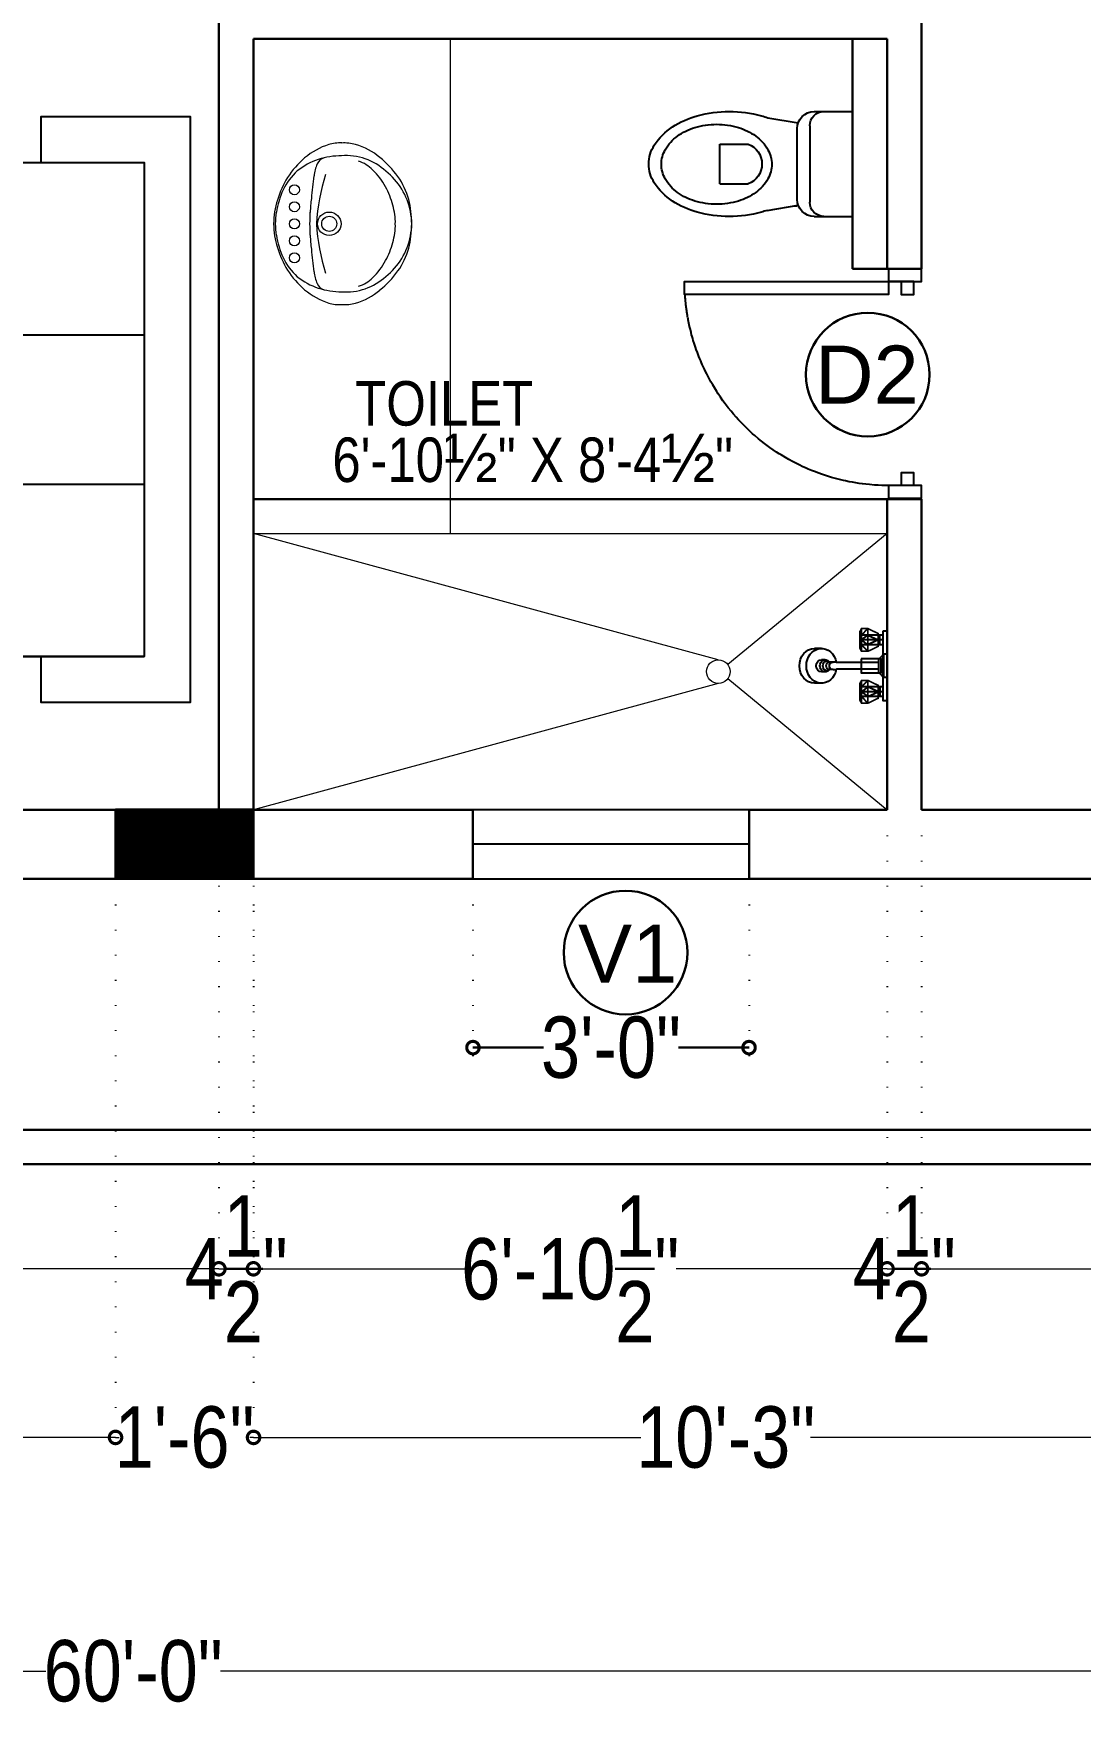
# Model space of a CAD drawing. Extents: x -454308 to 890911, y -14103 to 1343694.
# Drawn here: x 197792.2 to 197928.7, y 661635.6 to 661854.3 of the extents above; entities that cross this region are included whole.
import ezdxf
from ezdxf.lldxf.tags import DXFTag

# ---------------------------------------------------------------- set-up
doc = ezdxf.new("R2010")
doc.units = 0
doc.header["$MEASUREMENT"] = 0
doc.header["$PDMODE"] = 32
doc.linetypes.add('DOT2', pattern=[3.175, 0, -3.175])
for name, color, linetype in [('A-Door', 144, 'Continuous'), ('ELE', 7, 'Continuous'), ('FUR', 250, 'Continuous'), ('FURNITURE', 250, 'Continuous')]:
    doc.layers.add(name, color=color, linetype=linetype)
for name, color, linetype, lineweight in [('A-Wall', 7, 'Continuous', 30), ('AR- Dim', 159, 'Continuous', 9), ('HATCH', 8, 'Continuous', 20), ('P-SANIT', 53, 'Continuous', 9), ('sill', 32, 'Continuous', 25), ('Text', 55, 'Continuous', 25), ('TILE', 252, 'Continuous', 0), ('WINDOW', 147, 'Continuous', 25)]:
    doc.layers.add(name, color=color, linetype=linetype, lineweight=lineweight)
doc.styles.add('AA_03.50', font='ARIALN.TTF', dxfattribs={"height": 8})
doc.styles.add('jag', font='arial.ttf')
doc.styles.get("Standard").update_dxf_attribs({"font": 'stylu.ttf', "height": 7})
tags = doc.linetypes.add('DASHED', pattern=[0.75, 0.5, -0.25]).pattern_tags.tags
tags[6:7] = [DXFTag(74, 4), DXFTag(75, 0), DXFTag(340, '0'), DXFTag(46, 1.0), DXFTag(50, 0.0), DXFTag(44, 0.0), DXFTag(45, 0.0)]
tags[4:5] = [DXFTag(74, 4), DXFTag(75, 0), DXFTag(340, '0'), DXFTag(46, 1.0), DXFTag(50, 0.0), DXFTag(44, 0.0), DXFTag(45, 0.0)]
doc.dimstyles.new('AA_03.50', dxfattribs={"dimtxt": 9, "dimasz": 3.25, "dimexe": 1.75, "dimexo": 3.375, "dimgap": 0.09, "dimtad": 0, "dimdec": 0, "dimzin": 3, "dimdsep": 46, "dimlunit": 4, "dimtxsty": 'AA_03.50', "dimblk": 'DOTSMALL', "dimcen": 0.09, "dimclre": 7, "dimadec": 0, "dimazin": 0, "dimtfac": 1, "dimtdec": 0, "dimtofl": 0, "dimtmove": 0, "dimatfit": 3, "dimfxl": 1, "dimtolj": 1, "dimtzin": 0, "dimlwd": -1, "dimarcsym": 0})

# ---------------------------------------------------------------- blocks, each defined once
blk = doc.blocks.new('3str')
at = {"layer": 'FUR'}
for points in [[(165747.79, 672804), (165747.79, 672810), (165728.35, 672810), (165728.35, 672733.6), (165747.79, 672733.6), (165747.79, 672739.6)], [(165755.31, 672804), (165734.35, 672804), (165734.35, 672739.6), (165755.31, 672739.6), (165755.31, 672804)], [(165755.31, 672781.52), (165734.35, 672781.52)], [(165755.31, 672762.08), (165734.35, 672762.08)], [(165755.31, 672739.6), (165734.35, 672739.6)]]:
    blk.add_lwpolyline(points, dxfattribs=at)
blk = doc.blocks.new('s')
for p, q in [((59167.8, 41466.4), (59167.8, 41456.4)), ((59235.8, 41456.4), (59167.8, 41456.4)), ((59167.8, 41456.4), (59184.8, 41441.4)), ((59218.8, 41441.4), (59184.8, 41441.4)), ((59191.8, 41441.4), (59191.8, 41320.6)), ((59211.8, 41441.4), (59211.8, 41320.6)), ((59235.8, 41456.4), (59218.8, 41441.4)), ((59235.8, 41466.4), (59235.8, 41456.4)), ((59184.3, 41288.4), (59184.3, 41277.4)), ((59190.8, 41309.8), (59190.8, 41301)), ((59212.8, 41309.8), (59212.8, 41301)), ((59219.3, 41288.4), (59219.3, 41277.4)), ((59151.8, 41277.4), (59151.8, 41257.2)), ((59251.8, 41277.4), (59251.8, 41257.2))]:
    blk.add_line(p, q)
for centre, start, end in [((59141.8, 41320.6), 349.3898, 0), ((59261.8, 41320.6), 180, 190.6102)]:
    blk.add_arc(centre, 50, start, end)
for centre, major_axis, ratio, start_param, end_param in [((59201.8, 41277.4), (50, 0), 0.866025, 1.772154, 7.652624), ((59201.8, 41288.4), (17.5, 0), 0.866025, 2.351309, 7.073469), ((59201.8, 41293.4), (14, 0), 0.866025, 2.474568, 6.95021), ((59201.8, 41309.8), (11, 0), 0.875834, 2.978972, 6.445806), ((59201.8, 41301), (11, 0), 0.875834, 3.141593, 6.283185), ((59201.8, 41257.2), (50, 0), 0.866025, 3.141593, 6.283185), ((59201.8, 41277.4), (17.5, 0), 0.866025, 3.141593, 6.283185)]:
    blk.add_ellipse(centre, major_axis=major_axis, ratio=ratio, start_param=start_param, end_param=end_param)
blk = doc.blocks.new('SHOWER MIXER-P')
for p, q in [((-15, -17), (-15, -12)), ((15, -17), (15, -12))]:
    blk.add_line(p, q)
for points in [[(-100, -12), (100, -12), (100, 0), (-100, 0)], [(-20, -75), (20, -75), (20, -17), (-20, -17)]]:
    blk.add_lwpolyline(points, close=True)
blk = doc.blocks.new('EREWRRWE')
at = {"layer": 'FURNITURE'}
for p, q in [((158119.89, 672801.88), (158119.89, 672799.09)), ((158121.15, 672801.46), (158119.89, 672801.46)), ((158120.52, 672801.88), (158120.52, 672799.09)), ((158121.15, 672801.88), (158121.15, 672799.09)), ((158126.65, 672801.88), (158126.65, 672799.09)), ((158126.65, 672801.46), (158127.91, 672801.46)), ((158127.28, 672801.88), (158127.28, 672799.09)), ((158127.91, 672801.88), (158127.91, 672799.09)), ((158119.89, 672799.09), (158119.04, 672799.93)), ((158119.89, 672799.93), (158120.52, 672801.24)), ((158120.52, 672799.09), (158119.89, 672799.93)), ((158120.52, 672801.24), (158121.15, 672799.93)), ((158121.15, 672799.93), (158120.52, 672799.09)), ((158121.15, 672799.09), (158122, 672799.93)), ((158126.65, 672799.09), (158125.8, 672799.93)), ((158127.28, 672801.24), (158126.65, 672799.93)), ((158126.65, 672799.93), (158127.28, 672799.09)), ((158127.91, 672799.93), (158127.28, 672801.24)), ((158127.28, 672799.09), (158127.91, 672799.93)), ((158127.91, 672799.09), (158128.76, 672799.93))]:
    blk.add_line(p, q, dxfattribs=at)
at = {"layer": 'FURNITURE', "const_width": 0.215}
for points in [[(158119.04, 672799.09), (158119.41, 672798.88), (158121.63, 672798.88), (158122, 672799.09), (158122, 672799.93), (158121.37, 672801.24), (158119.67, 672801.24), (158119.04, 672799.93)], [(158128.76, 672799.09), (158128.39, 672798.88), (158126.17, 672798.88), (158125.8, 672799.09), (158125.8, 672799.93), (158126.43, 672801.24), (158128.13, 672801.24), (158128.76, 672799.93)]]:
    blk.add_lwpolyline(points, close=True, dxfattribs=at)
for points in [[(158122, 672799.93), (158119.04, 672799.93)], [(158122, 672799.09), (158119.04, 672799.09)], [(158125.8, 672799.93), (158128.76, 672799.93)], [(158125.8, 672799.09), (158128.76, 672799.09)]]:
    blk.add_lwpolyline(points, dxfattribs=at)
at = {"layer": 'FURNITURE', "xscale": 0.0452994030559635, "yscale": 0.0452994030559635, "zscale": 0.0452994030559635}
blk.add_blockref('SHOWER MIXER-P', (158123.9, 672802.42), dxfattribs=at)
at = {"layer": 'FURNITURE', "extrusion": (0, 0, -1), "xscale": 0.0452994030559635, "yscale": 0.0452994030559635, "zscale": -0.0452994030559635}
blk.add_blockref('s', (-160805.7, 670924.02), dxfattribs=at)
blk = doc.blocks.new('OVALIN PLANTA Nº 2')
at = {"layer": 'P-SANIT'}
for centre, radius in [((-0.1016, -0.162), 0.015), ((-0.0508, -0.162), 0.015), ((0, -0.162), 0.015), ((0.0508, -0.162), 0.015), ((0.1016, -0.162), 0.015), ((0, -0.266), 0.035), ((0, -0.266), 0.0225)]:
    blk.add_circle(centre, radius, dxfattribs=at)
for centre, radius, start, end in [((0.0034, -0.345), 0.2451, 90.7986, 107.628), ((-0.0034, -0.345), 0.2451, 72.372, 89.2014), ((0.0314, -0.3937), 0.3041, 123.9103, 138.5833), ((-0.0092, -0.3099), 0.2037, 116.7862, 136.849), ((0.0162, -0.3992), 0.3006, 106.8214, 120.9058), ((0.0169, -0.399), 0.2954, 99.9925, 113.5157), ((0.0087, -0.4019), 0.297, 91.669, 98.331), ((-0.0087, -0.4019), 0.297, 81.669, 88.331), ((-0.0169, -0.399), 0.2954, 66.4843, 80.0075), ((-0.0162, -0.3992), 0.3006, 59.0942, 73.1786), ((0.0092, -0.3099), 0.2037, 43.151, 63.2138), ((-0.0314, -0.3937), 0.3041, 41.4167, 56.0897), ((-0.0417, -0.3252), 0.2039, 139.4152, 162.642), ((0.0027, -0.2979), 0.2049, 141.5769, 161.5925), ((-0.0027, -0.2979), 0.2049, 18.4075, 38.4231), ((0.0417, -0.3252), 0.2039, 17.358, 40.5848), ((0.0391, -0.3064), 0.2422, 162.407, 179.1897), ((-0.1674, -0.2578), 0.03, 111.7839, 166.7564), ((-0.1217, -0.3722), 0.1532, 97.9638, 111.7839), ((0.0328, -0.8211), 0.594, 93.1697, 107.6655), ((0.0716, -1.7537), 1.5482, 95.4652, 97.9638), ((-0.0021, -0.8268), 0.6186, 92.9716, 96.8438), ((-0.0269, 0.1154), 0.3245, 268.7043, 274.7481), ((0.0269, 0.1154), 0.3245, 265.2519, 271.2957), ((-0.0328, -0.8211), 0.594, 72.3345, 86.8303), ((0.0021, -0.8268), 0.6186, 83.1562, 87.0284), ((-0.0716, -1.7537), 1.5482, 82.0362, 84.5348), ((0.1217, -0.3722), 0.1532, 68.2161, 82.0362), ((0.1674, -0.2578), 0.03, 13.2436, 68.2161), ((-0.0391, -0.3064), 0.2422, 0.8103, 17.593), ((-0.1344, -0.2962), 0.1068, 162.642, 183.6576), ((0.1344, -0.2962), 0.1068, 356.3424, 17.358), ((-0.1066, -0.3091), 0.1345, 177.3925, 195.3301), ((-0.0596, -0.2962), 0.1833, 195.3301, 221.2175), ((-0.0279, -0.3153), 0.1755, 175.9697, 187.6164), ((-0.0259, -0.3151), 0.1776, 187.6164, 210.8024), ((0.0259, -0.3151), 0.1776, 329.1976, 352.3836), ((0.0596, -0.2962), 0.1833, 318.7825, 344.6699), ((0.0279, -0.3153), 0.1755, 352.3836, 4.0303), ((0.1066, -0.3091), 0.1345, 344.6699, 2.6075), ((-0.0995, -0.3288), 0.0902, 195.555, 227.7101), ((-0.031, -0.2788), 0.1741, 222.0906, 243.055), ((0.031, -0.2788), 0.1741, 296.945, 317.9094), ((0.0995, -0.3288), 0.0902, 312.2899, 344.445), ((0.0069, -0.2583), 0.2587, 217.8305, 235.1979), ((0.0739, -0.241), 0.3015, 213.186, 226.814), ((-0.01, -0.258), 0.2024, 240.4039, 257.0248), ((0.01, -0.258), 0.2024, 282.9752, 299.5961), ((-0.0739, -0.241), 0.3015, 313.186, 326.814), ((-0.0069, -0.2583), 0.2587, 304.8021, 322.1695), ((-0.0155, -0.2956), 0.2153, 234.441, 254.5665), ((0.0049, -0.306), 0.2069, 228.423, 248.4383), ((0.0028, -0.3035), 0.2085, 249.2189, 269.2227), ((-0.0057, -0.3022), 0.1609, 252.0048, 272.03), ((0.0057, -0.3022), 0.1609, 267.97, 287.9952), ((-0.0028, -0.3035), 0.2085, 270.7773, 290.7811), ((-0.0049, -0.306), 0.2069, 291.5617, 311.577), ((0.0155, -0.2956), 0.2153, 285.4335, 305.559), ((0, -0.2078), 0.3042, 256.1489, 270.0051), ((0, -0.2078), 0.3042, 269.9949, 283.8511)]:
    blk.add_arc(centre, radius, start, end, dxfattribs=at)
blk = doc.blocks.new('EGVSVS')
at = {"layer": 'A-Wall'}
h = blk.add_hatch(dxfattribs=at)
h.set_pattern_fill('ANSI31', color=256, style=0)
h.set_pattern_definition([(45, (0, 0), (-0.088388347648, 0.088388347648), [])])
h.paths.add_polyline_path([(188258.49, 672097.51), (188258.49, 672106.51), (188240.49, 672106.51), (188240.49, 672097.51)])
blk.add_lwpolyline([(188240.49, 672106.51), (188258.49, 672106.51), (188258.49, 672097.51), (188240.49, 672097.51)], close=True, dxfattribs=at)
blk = doc.blocks.new('qwewerer')
at = {"layer": 'ELE', "color": 30}
for p, q in [((5777.8647, -153.8252), (5777.8647, -153.9319)), ((5778.0138, -153.8252), (5778.0138, -153.9319)), ((5778.0724, -154.1163), (5777.8062, -154.1163)), ((5777.7423, -154.1802), (5777.7423, -154.3243)), ((5777.7955, -154.1632), (5778.083, -154.1632)), ((5778.1363, -154.1802), (5778.1363, -154.3243)), ((5778.1363, -154.3243), (5777.7423, -154.3243))]:
    blk.add_line(p, q, dxfattribs=at)
for points in [[(5777.9393, -153.5586, 0.142494), (5777.8688, -153.5791, 0.10717), (5777.8, -153.6472, 0.078641), (5777.7582, -153.7405, 0.066012), (5777.7423, -153.8609, 0.066012), (5777.7582, -153.9814, 0.019964), (5777.766, -154.0063, 0.10717)], [(5778.1136, -154.0031, 0.017373), (5778.1203, -153.9814, 0.066012), (5778.1363, -153.8609, 0.066012), (5778.1203, -153.7405, 0.078641), (5778.0786, -153.6472, 0.10717), (5778.0098, -153.5791, 0.142494), (5777.9393, -153.5586, 0.142494)]]:
    blk.add_lwpolyline(points, format="xyb", dxfattribs=at)
blk.add_lwpolyline([(5777.9404, -153.6057, 0.130744), (5777.8857, -153.6203, 0.106529), (5777.8342, -153.6665, 0.083979), (5777.8023, -153.7312, 0.07291), (5777.7903, -153.8133, 0.07291), (5777.8023, -153.8954, 0.083979), (5777.8342, -153.9601, 0.106529), (5777.8857, -154.0063, 0.130744), (5777.9404, -154.0209, 0.130744), (5777.9952, -154.0063, 0.106529), (5778.0466, -153.9601, 0.083979), (5778.0785, -153.8954, 0.07291), (5778.0906, -153.8133, 0.07291), (5778.0785, -153.7312, 0.083979), (5778.0466, -153.6665, 0.106529), (5777.9952, -153.6203, 0.130744)], format="xyb", close=True, dxfattribs=at)
for points in [[(5778.0138, -153.8252), (5777.8647, -153.8252)], [(5778.1136, -154.0031), (5778.0941, -154.1201)], [(5777.766, -154.0063), (5777.7846, -154.1201)]]:
    blk.add_lwpolyline(points, dxfattribs=at)
for centre, radius, start, end in [((5777.9393, -153.9044), 0.0794, 200.22558, 339.77442), ((5777.8062, -154.1802), 0.0639, 90, 180), ((5778.0724, -154.1802), 0.0639, 0, 90), ((5777.7955, -154.2165), 0.0532, 90, 180), ((5778.083, -154.2165), 0.0532, 0, 90)]:
    blk.add_arc(centre, radius, start, end, dxfattribs=at)
at = {"layer": 'TILE', "linetype": 'Continuous', "lineweight": 5}
for p, q in [((5777.8787, -153.9551), (5777.8787, -153.9559)), ((5778.0984, -154.0945), (5778.0984, -154.1148))]:
    blk.add_line(p, q, dxfattribs=at)
blk = doc.blocks.new('_DotSmall')
at = {"color": 0, "linetype": 'ByBlock', "const_width": 0.5}
blk.add_lwpolyline([(-0.0625, 0, 1), (0.0625, 0, 1)], format="xyb", close=True, dxfattribs=at)
blk = doc.blocks.new('*D86')
at = {"layer": 'A-Wall', "color": 7, "linetype": 'DOT2', "lineweight": -2, "transparency": 16777216}
for p, q in [((197849.49, 661740.79), (197849.49, 661720.4)), ((197885.49, 661740.79), (197885.49, 661720.4))]:
    blk.add_line(p, q, dxfattribs=at)
at = {"layer": 'A-Wall', "color": 0, "transparency": 16777216}
for p, q in [((197849.49, 661722.15), (197858.67, 661722.15)), ((197885.49, 661722.15), (197876.31, 661722.15))]:
    blk.add_line(p, q, dxfattribs=at)
at = {"layer": 'DEFPOINTS', "color": 0, "lineweight": 30, "transparency": 16777216}
for p in [(197849.49, 661744.16), (197885.49, 661744.16), (197885.49, 661722.15)]:
    blk.add_point(p, dxfattribs=at)
at = {"layer": 'A-Wall', "color": 0, "transparency": 16777216, "xscale": 3.25, "yscale": 3.25, "zscale": 3.25, "rotation": 180}
blk.add_blockref('_DotSmall', (197849.49, 661722.15), dxfattribs=at)
at = {"layer": 'A-Wall', "color": 0, "transparency": 16777216, "xscale": 3.25, "yscale": 3.25, "zscale": 3.25}
blk.add_blockref('_DotSmall', (197885.49, 661722.15), dxfattribs=at)
at = {"layer": 'A-Wall', "color": 0, "transparency": 16777216, "insert": (197867.49, 661722.15), "char_height": 8, "attachment_point": 5, "style": 'AA_03.50'}
blk.add_mtext('\\A1;3\'-0"', dxfattribs=at)
blk = doc.blocks.new('*D145')
at = {"layer": 'AR- Dim', "color": 7, "linetype": 'DOT2', "lineweight": -2, "transparency": 16777216}
for p, q in [((197638.4, 661749.79), (197638.4, 661691.56)), ((197816.36, 661749.79), (197816.36, 661691.56))]:
    blk.add_line(p, q, dxfattribs=at)
at = {"layer": 'AR- Dim', "color": 0, "transparency": 16777216}
for p, q in [((197638.4, 661693.31), (197713.78, 661693.31)), ((197816.36, 661693.31), (197740.99, 661693.31))]:
    blk.add_line(p, q, dxfattribs=at)
at = {"layer": 'DEFPOINTS', "color": 0, "lineweight": 30, "transparency": 16777216}
for p in [(197638.4, 661753.16), (197816.36, 661753.16), (197816.36, 661693.31)]:
    blk.add_point(p, dxfattribs=at)
at = {"layer": 'AR- Dim', "color": 0, "transparency": 16777216, "xscale": 3.25, "yscale": 3.25, "zscale": 3.25, "rotation": 180}
blk.add_blockref('_DotSmall', (197638.4, 661693.31), dxfattribs=at)
at = {"layer": 'AR- Dim', "color": 0, "transparency": 16777216, "xscale": 3.25, "yscale": 3.25, "zscale": 3.25}
blk.add_blockref('_DotSmall', (197816.36, 661693.31), dxfattribs=at)
at = {"layer": 'AR- Dim', "color": 0, "lineweight": 30, "transparency": 16777216, "insert": (197727.38, 661693.31), "char_height": 8, "attachment_point": 5, "style": 'AA_03.50'}
blk.add_mtext('\\A1;14\'-10"', dxfattribs=at)
blk = doc.blocks.new('*D146')
at = {"layer": 'AR- Dim', "color": 7, "linetype": 'DOT2', "lineweight": -2, "transparency": 16777216}
for p, q in [((197816.36, 661749.79), (197816.36, 661691.56)), ((197820.86, 661749.79), (197820.86, 661691.56))]:
    blk.add_line(p, q, dxfattribs=at)
at = {"layer": 'AR- Dim', "color": 0, "transparency": 16777216}
blk.add_line((197816.36, 661693.31), (197820.86, 661693.31), dxfattribs=at)
at = {"layer": 'DEFPOINTS', "color": 0, "lineweight": 30, "transparency": 16777216}
for p in [(197816.36, 661753.16), (197820.86, 661753.16), (197820.86, 661693.31)]:
    blk.add_point(p, dxfattribs=at)
at = {"layer": 'AR- Dim', "color": 0, "transparency": 16777216, "xscale": 3.25, "yscale": 3.25, "zscale": 3.25, "rotation": 180}
blk.add_blockref('_DotSmall', (197816.36, 661693.31), dxfattribs=at)
at = {"layer": 'AR- Dim', "color": 0, "transparency": 16777216, "xscale": 3.25, "yscale": 3.25, "zscale": 3.25}
blk.add_blockref('_DotSmall', (197820.86, 661693.31), dxfattribs=at)
at = {"layer": 'AR- Dim', "color": 0, "lineweight": 30, "transparency": 16777216, "insert": (197818.61, 661693.31), "char_height": 8, "attachment_point": 5, "style": 'AA_03.50'}
blk.add_mtext('\\A1;4{\\H1.000000x;\\S1/2;}"', dxfattribs=at)
blk = doc.blocks.new('*D147')
at = {"layer": 'AR- Dim', "color": 7, "linetype": 'DOT2', "lineweight": -2, "transparency": 16777216}
for p, q in [((197820.86, 661749.79), (197820.86, 661691.56)), ((197903.49, 661749.79), (197903.49, 661691.56))]:
    blk.add_line(p, q, dxfattribs=at)
at = {"layer": 'AR- Dim', "color": 0, "transparency": 16777216}
for p, q in [((197820.86, 661693.31), (197848.39, 661693.31)), ((197903.49, 661693.31), (197875.97, 661693.31))]:
    blk.add_line(p, q, dxfattribs=at)
at = {"layer": 'DEFPOINTS', "color": 0, "lineweight": 30, "transparency": 16777216}
for p in [(197820.86, 661753.16), (197903.49, 661753.16), (197903.49, 661693.31)]:
    blk.add_point(p, dxfattribs=at)
at = {"layer": 'AR- Dim', "color": 0, "transparency": 16777216, "xscale": 3.25, "yscale": 3.25, "zscale": 3.25, "rotation": 180}
blk.add_blockref('_DotSmall', (197820.86, 661693.31), dxfattribs=at)
at = {"layer": 'AR- Dim', "color": 0, "transparency": 16777216, "xscale": 3.25, "yscale": 3.25, "zscale": 3.25}
blk.add_blockref('_DotSmall', (197903.49, 661693.31), dxfattribs=at)
at = {"layer": 'AR- Dim', "color": 0, "lineweight": 30, "transparency": 16777216, "insert": (197862.18, 661693.31), "char_height": 8, "attachment_point": 5, "style": 'AA_03.50'}
blk.add_mtext('\\A1;6\'-10{\\H1.000000x;\\S1/2;}"', dxfattribs=at)
blk = doc.blocks.new('*D148')
at = {"layer": 'AR- Dim', "color": 7, "linetype": 'DOT2', "lineweight": -2, "transparency": 16777216}
for p, q in [((197903.49, 661749.79), (197903.49, 661691.56)), ((197907.99, 661749.79), (197907.99, 661691.56))]:
    blk.add_line(p, q, dxfattribs=at)
at = {"layer": 'AR- Dim', "color": 0, "transparency": 16777216}
blk.add_line((197903.49, 661693.31), (197907.99, 661693.31), dxfattribs=at)
at = {"layer": 'DEFPOINTS', "color": 0, "lineweight": 30, "transparency": 16777216}
for p in [(197903.49, 661753.16), (197907.99, 661753.16), (197907.99, 661693.31)]:
    blk.add_point(p, dxfattribs=at)
at = {"layer": 'AR- Dim', "color": 0, "transparency": 16777216, "xscale": 3.25, "yscale": 3.25, "zscale": 3.25, "rotation": 180}
blk.add_blockref('_DotSmall', (197903.49, 661693.31), dxfattribs=at)
at = {"layer": 'AR- Dim', "color": 0, "transparency": 16777216, "xscale": 3.25, "yscale": 3.25, "zscale": 3.25}
blk.add_blockref('_DotSmall', (197907.99, 661693.31), dxfattribs=at)
at = {"layer": 'AR- Dim', "color": 0, "lineweight": 30, "transparency": 16777216, "insert": (197905.74, 661693.31), "char_height": 8, "attachment_point": 5, "style": 'AA_03.50'}
blk.add_mtext('\\A1;4{\\H1.000000x;\\S1/2;}"', dxfattribs=at)
blk = doc.blocks.new('*D149')
at = {"layer": 'AR- Dim', "color": 7, "linetype": 'DOT2', "lineweight": -2, "transparency": 16777216}
for p, q in [((197907.99, 661749.79), (197907.99, 661691.56)), ((198072.79, 661749.79), (198072.79, 661691.56))]:
    blk.add_line(p, q, dxfattribs=at)
at = {"layer": 'AR- Dim', "color": 0, "transparency": 16777216}
for p, q in [((197907.99, 661693.31), (197979.33, 661693.31)), ((198072.79, 661693.31), (198001.45, 661693.31))]:
    blk.add_line(p, q, dxfattribs=at)
at = {"layer": 'DEFPOINTS', "color": 0, "lineweight": 30, "transparency": 16777216}
for p in [(197907.99, 661753.16), (198072.79, 661753.16), (198072.79, 661693.31)]:
    blk.add_point(p, dxfattribs=at)
at = {"layer": 'AR- Dim', "color": 0, "transparency": 16777216, "xscale": 3.25, "yscale": 3.25, "zscale": 3.25, "rotation": 180}
blk.add_blockref('_DotSmall', (197907.99, 661693.31), dxfattribs=at)
at = {"layer": 'AR- Dim', "color": 0, "transparency": 16777216, "xscale": 3.25, "yscale": 3.25, "zscale": 3.25}
blk.add_blockref('_DotSmall', (198072.79, 661693.31), dxfattribs=at)
at = {"layer": 'AR- Dim', "color": 0, "lineweight": 30, "transparency": 16777216, "insert": (197990.39, 661693.31), "char_height": 8, "attachment_point": 5, "style": 'AA_03.50'}
blk.add_mtext('\\A1;13\'-9"', dxfattribs=at)
blk = doc.blocks.new('*D158')
at = {"layer": 'AR- Dim', "color": 7, "linetype": 'DOT2', "lineweight": -2, "transparency": 16777216}
for p, q in [((197701.34, 661740.79), (197701.34, 661669.58)), ((197802.88, 661740.79), (197802.88, 661669.58))]:
    blk.add_line(p, q, dxfattribs=at)
at = {"layer": 'AR- Dim', "color": 0, "transparency": 16777216}
for p, q in [((197701.34, 661671.33), (197740.89, 661671.33)), ((197802.88, 661671.33), (197763.33, 661671.33))]:
    blk.add_line(p, q, dxfattribs=at)
at = {"layer": 'DEFPOINTS', "color": 0, "lineweight": 30, "transparency": 16777216}
for p in [(197701.34, 661744.16), (197802.88, 661744.16), (197802.88, 661671.33)]:
    blk.add_point(p, dxfattribs=at)
at = {"layer": 'AR- Dim', "color": 0, "transparency": 16777216, "xscale": 3.25, "yscale": 3.25, "zscale": 3.25, "rotation": 180}
blk.add_blockref('_DotSmall', (197701.34, 661671.33), dxfattribs=at)
at = {"layer": 'AR- Dim', "color": 0, "transparency": 16777216, "xscale": 3.25, "yscale": 3.25, "zscale": 3.25}
blk.add_blockref('_DotSmall', (197802.88, 661671.33), dxfattribs=at)
at = {"layer": 'AR- Dim', "color": 0, "lineweight": 30, "transparency": 16777216, "insert": (197752.11, 661671.33), "char_height": 8, "attachment_point": 5, "style": 'AA_03.50'}
blk.add_mtext('\\A1;8\'-5{\\H1.000000x;\\S1/2;}"', dxfattribs=at)
blk = doc.blocks.new('*D159')
at = {"layer": 'AR- Dim', "color": 7, "linetype": 'DOT2', "lineweight": -2, "transparency": 16777216}
for p, q in [((197802.88, 661740.79), (197802.88, 661669.58)), ((197820.88, 661740.79), (197820.88, 661669.58))]:
    blk.add_line(p, q, dxfattribs=at)
at = {"layer": 'AR- Dim', "color": 0, "transparency": 16777216}
for p, q in [((197802.88, 661671.33), (197803.37, 661671.33)), ((197820.88, 661671.33), (197820.39, 661671.33))]:
    blk.add_line(p, q, dxfattribs=at)
at = {"layer": 'DEFPOINTS', "color": 0, "lineweight": 30, "transparency": 16777216}
for p in [(197802.88, 661744.16), (197820.88, 661744.16), (197820.88, 661671.33)]:
    blk.add_point(p, dxfattribs=at)
at = {"layer": 'AR- Dim', "color": 0, "transparency": 16777216, "xscale": 3.25, "yscale": 3.25, "zscale": 3.25, "rotation": 180}
blk.add_blockref('_DotSmall', (197802.88, 661671.33), dxfattribs=at)
at = {"layer": 'AR- Dim', "color": 0, "transparency": 16777216, "xscale": 3.25, "yscale": 3.25, "zscale": 3.25}
blk.add_blockref('_DotSmall', (197820.88, 661671.33), dxfattribs=at)
at = {"layer": 'AR- Dim', "color": 0, "lineweight": 30, "transparency": 16777216, "insert": (197811.88, 661671.33), "char_height": 8, "attachment_point": 5, "style": 'AA_03.50'}
blk.add_mtext('\\A1;1\'-6"', dxfattribs=at)
blk = doc.blocks.new('*D160')
at = {"layer": 'AR- Dim', "color": 7, "linetype": 'DOT2', "lineweight": -2, "transparency": 16777216}
for p, q in [((197820.88, 661740.79), (197820.88, 661669.58)), ((197944.01, 661740.79), (197944.01, 661669.58))]:
    blk.add_line(p, q, dxfattribs=at)
at = {"layer": 'AR- Dim', "color": 0, "transparency": 16777216}
for p, q in [((197820.88, 661671.33), (197871.39, 661671.33)), ((197944.01, 661671.33), (197893.51, 661671.33))]:
    blk.add_line(p, q, dxfattribs=at)
at = {"layer": 'DEFPOINTS', "color": 0, "lineweight": 30, "transparency": 16777216}
for p in [(197820.88, 661744.16), (197944.01, 661744.16), (197944.01, 661671.33)]:
    blk.add_point(p, dxfattribs=at)
at = {"layer": 'AR- Dim', "color": 0, "transparency": 16777216, "xscale": 3.25, "yscale": 3.25, "zscale": 3.25, "rotation": 180}
blk.add_blockref('_DotSmall', (197820.88, 661671.33), dxfattribs=at)
at = {"layer": 'AR- Dim', "color": 0, "transparency": 16777216, "xscale": 3.25, "yscale": 3.25, "zscale": 3.25}
blk.add_blockref('_DotSmall', (197944.01, 661671.33), dxfattribs=at)
at = {"layer": 'AR- Dim', "color": 0, "lineweight": 30, "transparency": 16777216, "insert": (197882.45, 661671.33), "char_height": 8, "attachment_point": 5, "style": 'AA_03.50'}
blk.add_mtext('\\A1;10\'-3"', dxfattribs=at)
blk = doc.blocks.new('*D166')
at = {"layer": 'AR- Dim', "color": 7, "linetype": 'DOT2', "lineweight": -2, "transparency": 16777216}
for p, q in [((197445.19, 661703.56), (197445.19, 661639.11)), ((198165.16, 661703.56), (198165.16, 661639.11))]:
    blk.add_line(p, q, dxfattribs=at)
at = {"layer": 'AR- Dim', "color": 0, "transparency": 16777216}
for p, q in [((197445.19, 661640.86), (197793.79, 661640.86)), ((198165.16, 661640.86), (197816.56, 661640.86))]:
    blk.add_line(p, q, dxfattribs=at)
at = {"layer": 'DEFPOINTS', "color": 0, "lineweight": 30, "transparency": 16777216}
for p in [(197445.19, 661706.93), (198165.16, 661706.93), (198165.16, 661640.86)]:
    blk.add_point(p, dxfattribs=at)
at = {"layer": 'AR- Dim', "color": 0, "transparency": 16777216, "xscale": 3.25, "yscale": 3.25, "zscale": 3.25, "rotation": 180}
blk.add_blockref('_DotSmall', (197445.19, 661640.86), dxfattribs=at)
at = {"layer": 'AR- Dim', "color": 0, "transparency": 16777216, "xscale": 3.25, "yscale": 3.25, "zscale": 3.25}
blk.add_blockref('_DotSmall', (198165.16, 661640.86), dxfattribs=at)
at = {"layer": 'AR- Dim', "color": 0, "lineweight": 30, "transparency": 16777216, "insert": (197805.18, 661640.86), "char_height": 8, "attachment_point": 5, "style": 'AA_03.50'}
blk.add_mtext('\\A1;60\'-0"', dxfattribs=at)

msp = doc.modelspace()

# ---------------------------------------------------------------- linework, layer by layer
at = {"layer": 'A-Door'}
msp.add_lwpolyline([(197907.992, 661793.762), (197907.992, 661795.423), (197903.673, 661795.423), (197903.673, 661793.762), (197907.992, 661793.762), (197907.992, 661795.423), (197906.996, 661795.423), (197906.996, 661797.085), (197905.334, 661797.085), (197905.334, 661795.423), (197903.673, 661795.423), (197902.803, 661795.438), (197902.321, 661795.458), (197901.844, 661795.486), (197901.202, 661795.538), (197900.73, 661795.587), (197900.277, 661795.641), (197899.847, 661795.7), (197899.417, 661795.766), (197898.983, 661795.841), (197898.557, 661795.92), (197898.086, 661796.017), (197897.794, 661796.082), (197897.286, 661796.202), (197896.785, 661796.331), (197896.238, 661796.484), (197895.852, 661796.6), (197895.466, 661796.722), (197894.936, 661796.9), (197894.576, 661797.029), (197894.013, 661797.241), (197893.616, 661797.4), (197893.199, 661797.574), (197892.861, 661797.722), (197892.514, 661797.88), (197892.036, 661798.107), (197891.666, 661798.29), (197891.167, 661798.55), (197890.66, 661798.827), (197890.251, 661799.061), (197889.668, 661799.413), (197889.411, 661799.574), (197889.089, 661799.782), (197888.631, 661800.089), (197888.218, 661800.379), (197887.866, 661800.635), (197887.497, 661800.913), (197887.133, 661801.197), (197886.723, 661801.53), (197886.255, 661801.926), (197885.963, 661802.183), (197885.514, 661802.594), (197885.242, 661802.852), (197884.879, 661803.208), (197884.578, 661803.515), (197884.348, 661803.755), (197884.114, 661804.006), (197883.807, 661804.345), (197883.465, 661804.738), (197883.142, 661805.123), (197882.782, 661805.57), (197882.39, 661806.082), (197882.094, 661806.485), (197881.784, 661806.926), (197881.484, 661807.37), (197881.277, 661807.689), (197881.01, 661808.117), (197880.754, 661808.543), (197880.524, 661808.942), (197880.322, 661809.308), (197880.154, 661809.622), (197879.966, 661809.986), (197879.81, 661810.297), (197879.67, 661810.588), (197879.542, 661810.861), (197879.397, 661811.182), (197879.29, 661811.425), (197879.184, 661811.673), (197879.072, 661811.942), (197878.952, 661812.241), (197878.849, 661812.506), (197878.751, 661812.765), (197878.611, 661813.153), (197878.611, 661813.153), (197878.499, 661813.476), (197878.42, 661813.714), (197878.34, 661813.96), (197878.34, 661813.96), (197878.224, 661814.336), (197878.153, 661814.575), (197878.153, 661814.575), (197878.077, 661814.841), (197878.077, 661814.841), (197878.009, 661815.089), (197878.009, 661815.089), (197877.94, 661815.35), (197877.94, 661815.35), (197877.841, 661815.747), (197877.841, 661815.747), (197877.745, 661816.157), (197877.745, 661816.157), (197877.651, 661816.593), (197877.563, 661817.032), (197877.536, 661817.18), (197877.516, 661817.289), (197877.484, 661817.47), (197877.461, 661817.605), (197877.429, 661817.797), (197877.414, 661817.89), (197877.392, 661818.038), (197877.379, 661818.123), (197877.364, 661818.225), (197877.346, 661818.353), (197877.33, 661818.468), (197877.32, 661818.547), (197877.308, 661818.642), (197877.296, 661818.734), (197877.283, 661818.838), (197877.27, 661818.952), (197877.257, 661819.068), (197877.237, 661819.256), (197877.222, 661819.402), (197877.209, 661819.531), (197877.195, 661819.69), (197877.188, 661819.769), (197877.179, 661819.878), (197877.169, 661820.008), (197877.161, 661820.124), (197877.161, 661820.219), (197877.094, 661820.341), (197877.094, 661822.002), (197907.992, 661822.002), (197907.992, 661823.663), (197903.673, 661823.663), (197903.673, 661822.002), (197905.334, 661822.002), (197905.334, 661820.341), (197906.996, 661820.341), (197906.996, 661822.002), (197903.673, 661822.002), (197903.673, 661820.341), (197877.094, 661820.341)], dxfattribs=at)
at = {"layer": 'A-Wall'}
for p, q in [((197907.992, 661853.663), (197907.992, 661901.622)), ((197816.362, 661753.163), (197816.362, 661858.163)), ((197903.492, 661853.663), (197820.862, 661853.663)), ((197820.862, 661853.663), (197820.862, 661753.163)), ((197820.862, 661853.663), (197844.862, 661853.663)), ((197898.992, 661853.663), (197898.992, 661823.663)), ((197903.492, 661823.663), (197903.492, 661853.663)), ((197907.992, 661823.663), (197898.992, 661823.663)), ((197907.992, 661793.663), (197820.862, 661793.663)), ((197903.492, 661753.163), (197903.492, 661793.663)), ((197820.862, 661753.163), (197849.492, 661753.163)), ((197849.492, 661753.163), (197849.492, 661744.163)), ((197885.492, 661753.163), (197885.492, 661744.163))]:
    msp.add_line(p, q, dxfattribs=at)
for points in [[(197907.992, 661823.663), (197907.992, 661853.663)], [(197907.992, 661753.163), (197907.992, 661793.663)], [(197907.992, 661765.578), (197907.992, 661765.578)], [(197788.112, 661753.163), (197822.492, 661753.163)], [(197885.492, 661753.163), (197903.492, 661753.163)], [(197907.992, 661753.163), (197945.472, 661753.163)], [(197788.112, 661744.163), (197849.492, 661744.163)], [(197885.492, 661744.163), (197945.472, 661744.163)], [(197590.444, 661711.41), (198160.684, 661711.41)], [(197581.486, 661706.931), (198165.164, 661706.931)], [(197831.595, 661706.931), (197830.362, 661706.931)], [(197830.362, 661706.931), (197830.362, 661706.931)]]:
    msp.add_lwpolyline(points, dxfattribs=at)
at = {"layer": 'ELE', "linetype": 'ByBlock', "lineweight": 30}
for centre in [(197900.973, 661809.882), (197869.386, 661734.54)]:
    msp.add_circle(centre, 8.062, dxfattribs=at)
at = {"layer": 'HATCH'}
for p in [(197846.512, 661853.663), (197820.862, 661789.163)]:
    msp.add_line(p, (197846.512, 661789.163), dxfattribs=at)
at = {"layer": 'HATCH', "linetype": 'DASHED', "ltscale": 10}
for p, q in [((197881.486, 661772.703), (197820.862, 661789.163)), ((197903.492, 661789.163), (197882.723, 661772.08)), ((197881.486, 661769.624), (197820.862, 661753.163)), ((197882.723, 661770.247), (197903.492, 661753.163))]:
    msp.add_line(p, q, dxfattribs=at)
at = {"layer": 'HATCH'}
msp.add_lwpolyline([(197820.862, 661789.163), (197903.492, 661789.163)], dxfattribs=at)
at = {"layer": 'HATCH', "linetype": 'DASHED', "ltscale": 10}
msp.add_circle((197881.486, 661771.163), 1.54, dxfattribs=at)
at = {"layer": 'sill'}
for p, q in [((197885.492, 661753.163), (197849.492, 661753.163)), ((197849.492, 661744.163), (197885.492, 661744.163))]:
    msp.add_line(p, q, dxfattribs=at)
at = {"layer": 'WINDOW'}
msp.add_line((197885.492, 661748.663), (197849.492, 661748.663), dxfattribs=at)

# ---------------------------------------------------------------- block references
at = {"layer": 'A-Wall', "rotation": 270}
msp.add_blockref('EREWRRWE', (-474898.93, 819895.81), dxfattribs=at)
at = {"layer": 'A-Wall'}
msp.add_blockref('EGVSVS', (9562.39, -10353.342), dxfattribs=at)
at = {"layer": 'ELE', "xscale": -34.69827985391021, "yscale": 34.69827985391021, "zscale": 34.69827985391021, "rotation": 90}
msp.add_blockref('qwewerer', (192544.205, 862321.895), dxfattribs=at)
at = {"layer": 'P-SANIT', "xscale": 43.70907628163695, "yscale": 43.70907628163695, "zscale": 43.70907628163695, "rotation": 90}
msp.add_blockref('OVALIN PLANTA Nº 2', (197819.126, 661829.543), dxfattribs=at)
at = {"layer": 'WINDOW', "xscale": -1}
msp.add_blockref('3str', (363540.984, -10966.473), dxfattribs=at)

# ---------------------------------------------------------------- texts
at = {"layer": 'Text', "char_height": 7.57161, "width": 212.54385, "attachment_point": 1, "style": 'jag'}
for s, insert in [('D2{\\H0.8193x; }^I', (197894.09, 661813.666)), ('V1{\\H0.8193x; }^I', (197863.189, 661738.191))]:
    msp.add_mtext(s, dxfattribs=dict(at, insert=insert))
at = {"layer": 'Text', "attachment_point": 4}
for s, insert, char_height, width in [('{\\fArial Narrow|b0|i0|c1|p15;TOILET}', (197834.123, 661806.092), 5.79452, 35.50685), ('{\\fArial Narrow|b0|i0|c0|p15;6\'-10\\fStylus BT|b0|i0|c0|p34;\\H1.0833x;½\\fArial Narrow|b0|i0|c0|p15;\\H0.92311x;" X 8\'-4\\fStylus BT|b0|i0|c0|p34;\\H1.0833x;½\\fArial Narrow|b0|i0|c0|p15;\\H0.92311x;"}', (197831.158, 661798.982), 5.794521, 76.93151)]:
    msp.add_mtext(s, dxfattribs=dict(at, insert=insert, char_height=char_height, width=width))

# ---------------------------------------------------------------- dimensions: what is measured, and where the dimension line sits
at = {"layer": 'A-Wall'}
dim = msp.add_linear_dim(base=(197885.492, 661722.153), p1=(197849.492, 661744.163), p2=(197885.492, 661744.163), dimstyle='AA_03.50', override={"dimtxt": 8, "dimdec": 1, "dimtdec": 1, "dimfxl": 0.1}, dxfattribs=at)
dim.commit()
dim.dimension.update_dxf_attribs({"geometry": '*D86', "text_midpoint": (197867.492, 661722.153)})
at = {"layer": 'AR- Dim', "lineweight": 30}
for base, p1, p2, picture, middle in [((197816.362, 661693.308), (197638.403, 661753.163), (197816.362, 661753.163), '*D145', (197727.383, 661693.308)), ((197903.492, 661693.308), (197820.862, 661753.163), (197903.492, 661753.163), '*D147', (197862.177, 661693.308)), ((198072.787, 661693.308), (197907.992, 661753.163), (198072.787, 661753.163), '*D149', (197990.39, 661693.308)), ((197802.883, 661671.332), (197701.342, 661744.163), (197802.883, 661744.163), '*D158', (197752.112, 661671.332)), ((197820.883, 661671.332), (197802.883, 661744.163), (197820.883, 661744.163), '*D159', (197811.883, 661671.332)), ((197944.013, 661671.332), (197820.883, 661744.163), (197944.013, 661744.163), '*D160', (197882.448, 661671.332))]:
    dim = msp.add_linear_dim(base=base, p1=p1, p2=p2, dimstyle='AA_03.50', override={"dimtxt": 8, "dimdec": 1, "dimtdec": 1, "dimtmove": 1, "dimfxl": 0.1}, dxfattribs=at)
    dim.commit()
    dim.dimension.update_dxf_attribs({"geometry": picture, "text_midpoint": middle})
for base, p1, p2, override, picture, middle in [((197820.862, 661693.308), (197816.362, 661753.163), (197820.862, 661753.163), {"dimtxt": 8, "dimdec": 1, "dimtdec": 1, "dimtmove": 1, "dimfxl": 0.1}, '*D146', (197818.612, 661693.308)), ((197907.992, 661693.308), (197903.492, 661753.163), (197907.992, 661753.163), {"dimtxt": 8, "dimdec": 1, "dimtdec": 1, "dimtmove": 1, "dimfxl": 0.1}, '*D148', (197905.742, 661693.308)), ((198165.164, 661640.857), (197445.191, 661706.931), (198165.164, 661706.931), {"dimtxt": 8, "dimdec": 1, "dimtdec": 1, "dimfxl": 0.1}, '*D166', (197805.177, 661640.857))]:
    dim = msp.add_linear_dim(base=base, p1=p1, p2=p2, dimstyle='AA_03.50', override=override, dxfattribs=at)
    dim.commit()
    dim.dimension.update_dxf_attribs({"geometry": picture, "text_midpoint": middle, "dimtype": 160})

doc.saveas('drawing.dxf')
